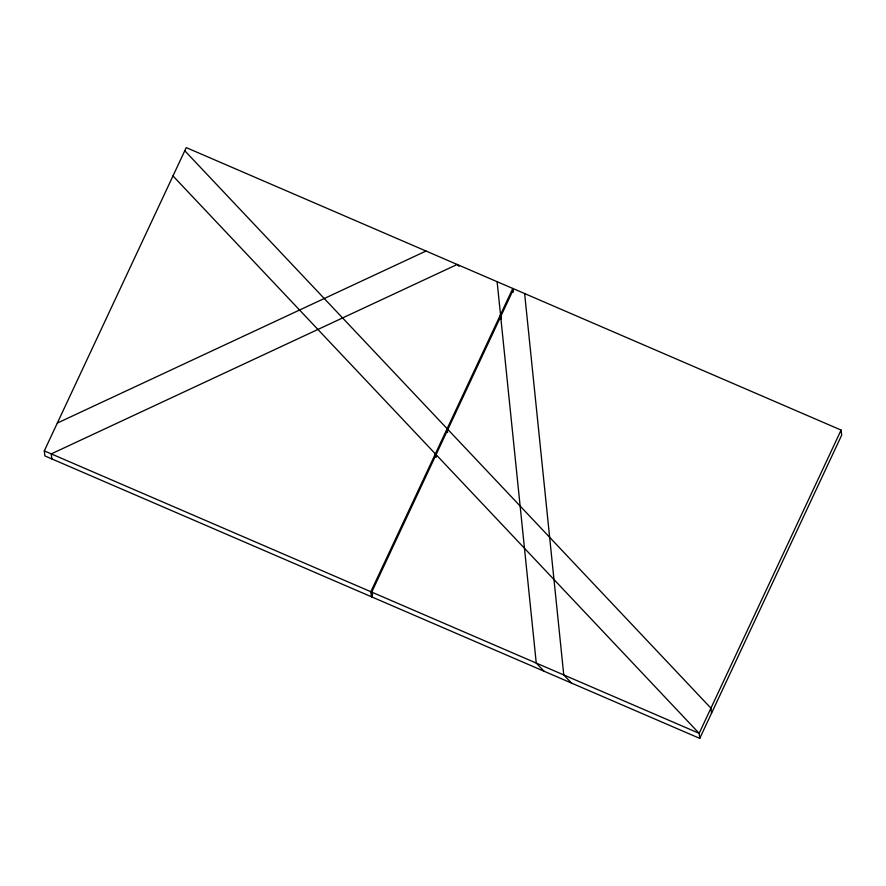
<?xml version="1.0" encoding="UTF-8"?>
<svg xmlns="http://www.w3.org/2000/svg" width="886" height="886" viewBox="0 0 886 886"><rect width="100%" height="100%" fill="white"/><g stroke="black" fill="none" stroke-linecap="round" stroke-linejoin="round"><path stroke-width="1.33" d="M372.319 597.164L371.732 592.114L513.681 288.836L841.102 430.075L841.7 435.115L699.752 738.392L44.898 455.925L44.3 450.885L186.248 147.608L512.784 288.459L513.227 292.236M372.596 594.273L371.433 596.776L370.835 591.726L512.784 288.459M841.102 430.075L699.154 733.342L699.752 738.392M57.324 423.065L426.022 251.026M44.3 450.885L370.835 591.726M371.732 592.114L699.154 733.342L436.078 454.64L436.366 457.165M459.092 266.354L457.187 264.471L51.255 453.887L51.842 458.926M571.536 683.084L563.762 674.944L524.634 293.565M544.015 671.223L536.251 663.071L500.69 316.579M184.775 150.764L447.142 428.702L447.585 432.49M447.862 429.466L710.937 708.169L711.536 713.208M172.991 175.937L435.358 453.876L435.657 456.401M500.989 319.104L497.112 281.693M499.804 316.202L500.103 318.716M446.965 429.079L447.264 431.604M435.181 454.252L435.48 456.777"/></g></svg>
